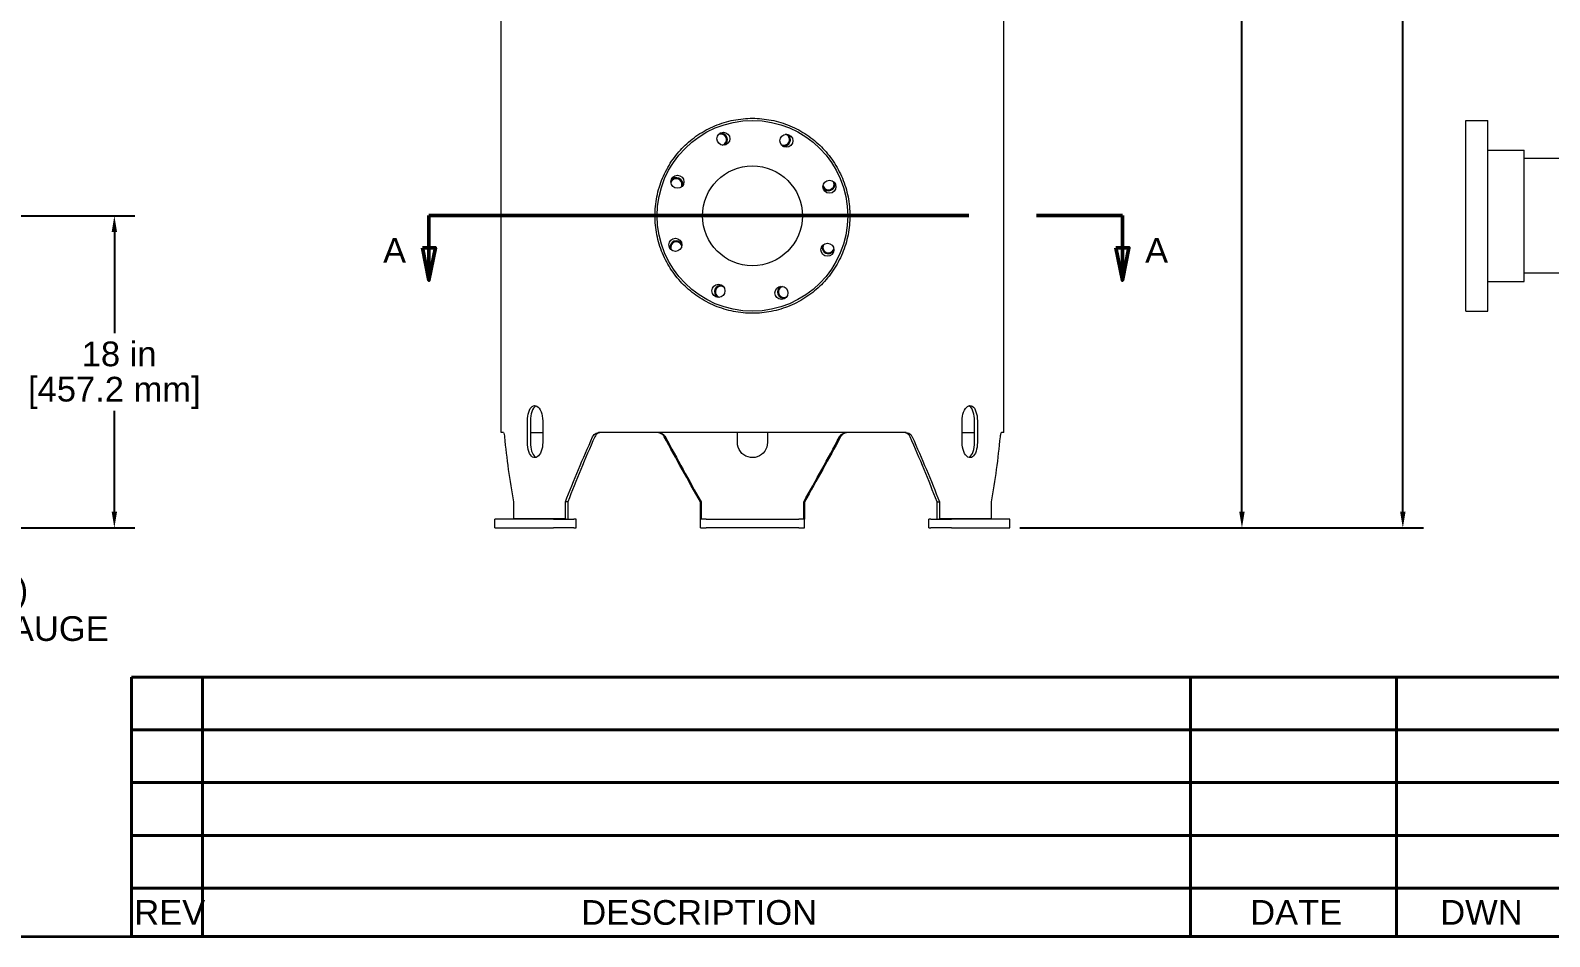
# Model space of a CAD drawing. Header units: inches. Extents: x 12 to 318, y 5 to 204.
# Drawn here: x 108.3 to 196, y 4.7 to 57 of the extents above; entities that cross this region are included whole.
import ezdxf

# ---------------------------------------------------------------- set-up
doc = ezdxf.new("R2010")
doc.units = ezdxf.units.IN
doc.header["$LTSCALE"] = 9.5
doc.header["$MEASUREMENT"] = 0
doc.linetypes.add('DOUBLE_DASH_CHAIN', pattern=[1.2403, 0.6614, -0.0827, 0.1654, -0.0827, 0.1654, -0.0827])
doc.layers.get('0').update_dxf_attribs({"lineweight": 25})
for name, color, linetype, lineweight in [('Border', 7, 'Continuous', 35), ('Dimension', 7, 'Continuous', 25), ('Section Line', 7, 'DOUBLE_DASH_CHAIN', 50), ('Symbol', 7, 'Continuous', 25), ('Symbol (ANSI)', 7, 'Continuous', 25), ('Visible', 7, 'Continuous', 18)]:
    doc.layers.add(name, color=color, linetype=linetype, lineweight=lineweight)
doc.styles.add('MEMCOR Medium', font='arial.ttf')
doc.styles.add('Standard D-E', font='arial.ttf')
doc.dimstyles.new('Default (ANSI)$7', dxfattribs={"dimscale": 9.5, "dimtxt": 0.15, "dimasz": 0.098425, "dimexe": 0.125, "dimexo": 0.0625, "dimgap": 0.031496, "dimtad": 0, "dimtih": 1, "dimtoh": 1, "dimdec": 4, "dimzin": 3, "dimdsep": 46, "dimlunit": 5, "dimtxsty": 'MEMCOR Medium', "dimcen": 0.09, "dimdle": 0.393701, "dimclrd": 256, "dimclre": 256, "dimclrt": 256, "dimadec": 0, "dimazin": 1, "dimtfac": 0.8, "dimtofl": 0, "dimtmove": 0, "dimatfit": 3, "dimfxl": 1, "dimfrac": 1, "dimtolj": 1, "dimtzin": 4, "dimlwd": -1, "dimlwe": -1, "dimarcsym": 0})
doc.dimstyles.new('in [mm] D-E NeptuneBenson', dxfattribs={"dimscale": 9.5, "dimtxt": 0.15, "dimasz": 0.098425, "dimexe": 0.125, "dimexo": 0.063, "dimgap": 0.031496, "dimtad": 0, "dimtih": 1, "dimtoh": 1, "dimdec": 4, "dimzin": 3, "dimdsep": 46, "dimlunit": 5, "dimtxsty": 'Standard D-E', "dimcen": 0.09, "dimdle": 0.393701, "dimclrd": 256, "dimclre": 256, "dimclrt": 256, "dimadec": 1, "dimazin": 1, "dimtfac": 1, "dimtofl": 0, "dimtmove": 0, "dimatfit": 3, "dimfxl": 1, "dimfrac": 1, "dimtolj": 1, "dimtzin": 4, "dimlwd": -1, "dimlwe": -1, "dimarcsym": 0})

# ---------------------------------------------------------------- blocks, each defined once
blk = doc.blocks.new('Borders 22x34_D')
at = {"layer": 'Border'}
blk.add_line((1.25, 0.5), (33.5, 0.5), dxfattribs=at)
blk = doc.blocks.new('2dTransSection0')
at = {"layer": 'Section Line', "linetype": 'DOUBLE_DASH_CHAIN', "ltscale": 0.521789}
blk.add_line((13.8243, 4.8776), (18.0356, 4.8776), dxfattribs=at)
at = {"layer": 'Section Line', "linetype": 'Continuous'}
for p, q in [((13.8243, 4.8776), (14.1525, 4.8776)), ((13.8243, 4.8776), (13.8243, 4.6807)), ((17.7073, 4.8776), (18.0356, 4.8776)), ((18.0356, 4.8776), (18.0356, 4.6807)), ((13.7849, 4.6807), (13.8243, 4.4839)), ((13.8636, 4.6807), (13.7849, 4.6807)), ((13.8243, 4.6807), (13.8243, 4.4839)), ((13.8243, 4.4839), (13.8636, 4.6807)), ((17.9962, 4.6807), (18.0356, 4.4839)), ((18.075, 4.6807), (17.9962, 4.6807)), ((18.0356, 4.6807), (18.0356, 4.4839)), ((18.0356, 4.4839), (18.075, 4.6807))]:
    blk.add_line(p, q, dxfattribs=at)
at = {"layer": 'Section Line', "linetype": 'Continuous', "flags": 128}
for points in [[(13.7849, 4.6807), (13.8243, 4.4839), (13.8636, 4.6807), (13.7849, 4.6807)], [(17.9962, 4.6807), (18.0356, 4.4839), (18.075, 4.6807), (17.9962, 4.6807)]]:
    blk.add_lwpolyline(points, dxfattribs=at)
at = {"layer": 'Section Line'}
for points in [[(13.7849, 4.6807), (13.8243, 4.4839), (13.8636, 4.6807), (13.7849, 4.6807)], [(17.9962, 4.6807), (18.0356, 4.4839), (18.075, 4.6807), (17.9962, 4.6807)]]:
    blk.add_solid(points, dxfattribs=at)
at = {"layer": 'Section Line', "char_height": 0.15, "attachment_point": 7, "style": 'MEMCOR Medium'}
for insert in [(13.5458, 4.5898), (18.1731, 4.5898)]:
    blk.add_mtext('A', dxfattribs=dict(at, insert=insert))
blk = doc.blocks.new('*D22')
at = {"layer": 'Defpoints', "color": 0, "transparency": 16777216}
for p in [(106.497, 46.314), (113.182, 46.314), (65.111, 28.314)]:
    blk.add_point(p, dxfattribs=at)
at = {"layer": 'Dimension', "transparency": 16777216}
for p, q in [((107.096, 46.314), (114.37, 46.314)), ((113.182, 45.379), (113.182, 39.554)), ((113.182, 29.249), (113.182, 35.075)), ((65.71, 28.314), (114.37, 28.314))]:
    blk.add_line(p, q, dxfattribs=at)
for points in [[(113.027, 45.379), (113.338, 45.379), (113.182, 46.314)], [(113.027, 29.249), (113.338, 29.249), (113.182, 28.314)]]:
    blk.add_solid(points, dxfattribs=at)
at = {"layer": 'Dimension', "transparency": 16777216, "char_height": 1.425, "attachment_point": 5, "style": 'Standard D-E'}
for s, insert in [('\\A1; 18 in', (113.182, 38.341)), ('\\A1;[457.2 mm]', (113.182, 36.102))]:
    blk.add_mtext(s, dxfattribs=dict(at, insert=insert))
blk = doc.blocks.new('*D25')
at = {"layer": 'Defpoints', "color": 0, "transparency": 16777216}
for p in [(137.279, 100.587), (164.817, 28.314), (178.23, 28.314)]:
    blk.add_point(p, dxfattribs=at)
at = {"layer": 'Dimension', "transparency": 16777216}
for p, q in [((137.877, 100.587), (179.417, 100.587)), ((178.23, 99.652), (178.23, 86.184)), ((178.23, 29.249), (178.23, 80.305)), ((165.415, 28.314), (179.417, 28.314))]:
    blk.add_line(p, q, dxfattribs=at)
for points in [[(178.074, 99.652), (178.385, 99.652), (178.23, 100.587)], [(178.074, 29.249), (178.385, 29.249), (178.23, 28.314)]]:
    blk.add_solid(points, dxfattribs=at)
at = {"layer": 'Dimension', "transparency": 16777216, "char_height": 1.425, "attachment_point": 5, "style": 'Standard D-E'}
for s, insert in [('\\A1; 72{\\H1x;\\S1#4;} in', (178.23, 84.972)), ('\\A1;[1835.7 mm]', (178.23, 82.032))]:
    blk.add_mtext(s, dxfattribs=dict(at, insert=insert))
blk = doc.blocks.new('*D26')
at = {"layer": 'Defpoints', "color": 0, "transparency": 16777216}
for p in [(150.367, 109.174), (187.512, 109.174), (164.817, 28.314)]:
    blk.add_point(p, dxfattribs=at)
at = {"layer": 'Dimension', "transparency": 16777216}
for p, q in [((150.965, 109.174), (188.7, 109.174)), ((187.512, 108.239), (187.512, 71.699)), ((187.512, 29.249), (187.512, 65.79)), ((165.415, 28.314), (188.7, 28.314))]:
    blk.add_line(p, q, dxfattribs=at)
for points in [[(187.356, 108.239), (187.668, 108.239), (187.512, 109.174)], [(187.356, 29.249), (187.668, 29.249), (187.512, 28.314)]]:
    blk.add_solid(points, dxfattribs=at)
at = {"layer": 'Dimension', "transparency": 16777216, "char_height": 1.425, "attachment_point": 5, "style": 'Standard D-E'}
for s, insert in [('\\A1; 80{\\H1x;\\S7#8;} in', (187.512, 70.486)), ('\\A1;[2053.8 mm]', (187.512, 67.532))]:
    blk.add_mtext(s, dxfattribs=dict(at, insert=insert))
blk = doc.blocks.new('REVISION HISTORY')
at = {"layer": 'Symbol', "lineweight": 40}
for p, q in [((12.0176, 2.0747), (22.812, 2.0747)), ((12.0176, 2.0747), (12.0176, 0.7941)), ((12.4486, 2.0747), (12.4486, 0.7941)), ((18.4486, 2.0747), (18.4486, 0.7941)), ((19.6986, 2.0747), (19.6986, 0.7941)), ((12.0176, 1.7545), (22.812, 1.7545)), ((12.0176, 1.4344), (22.812, 1.4344)), ((12.0176, 1.1143), (22.812, 1.1143)), ((12.0176, 0.7941), (22.812, 0.7941)), ((12.0176, 0.5), (12.0176, 0.7941)), ((12.4486, 0.5), (12.4486, 0.7941)), ((18.4486, 0.5), (18.4486, 0.7941)), ((19.6986, 0.5), (19.6986, 0.7941)), ((12.0176, 0.5), (22.812, 0.5))]:
    blk.add_line(p, q, dxfattribs=at)
at = {"layer": 'Symbol', "char_height": 0.15, "attachment_point": 7, "style": 'MEMCOR Medium'}
for s, insert in [('REV', (12.0349, 0.5721)), ('DESCRIPTION', (14.7493, 0.5695)), ('DATE', (18.811, 0.5721)), ('DWN', (19.9652, 0.5721))]:
    blk.add_mtext(s, dxfattribs=dict(at, insert=insert))

msp = doc.modelspace()

# ---------------------------------------------------------------- linework, layer by layer
at = {"layer": 'Visible'}
for p, q in [((135.491651, 33.814298), (135.491651, 88.674298)), ((164.491651, 33.814298), (164.491651, 58.174298)), ((191.142483, 40.814298), (191.142483, 51.814298)), ((191.142483, 51.814298), (192.423733, 51.814298)), ((192.423733, 40.814298), (192.423733, 51.814298)), ((192.423733, 50.095548), (194.517483, 50.095548)), ((194.517483, 42.533048), (194.517483, 50.095548)), ((223.767483, 49.626798), (194.517483, 49.626798)), ((223.767483, 43.001798), (194.517483, 43.001798)), ((192.423733, 42.533048), (194.517483, 42.533048)), ((191.142483, 40.814298), (192.423733, 40.814298)), ((137.016079, 33.244298), (137.016079, 34.494298)), ((137.183867, 34.494298), (137.183867, 33.244298)), ((137.895898, 34.494298), (137.895898, 33.244298)), ((162.087889, 33.244298), (162.087889, 34.494298)), ((162.799823, 33.244298), (162.799823, 34.494298)), ((162.967615, 34.494298), (162.967615, 33.244298)), ((135.62324, 33.814298), (135.491651, 33.814298)), ((137.183867, 33.814298), (137.895898, 33.814298)), ((158.86906, 33.814298), (141.114938, 33.814298)), ((149.122433, 33.244298), (149.122433, 33.814298)), ((150.859919, 33.814298), (150.859919, 33.244298)), ((162.087889, 33.814298), (162.799823, 33.814298)), ((164.491651, 33.814298), (164.36018, 33.814298)), ((136.205834, 29.814298), (136.205834, 28.860695)), ((139.202445, 28.814298), (139.202445, 29.814298)), ((139.341961, 29.814298), (139.202445, 29.814298)), ((139.341961, 29.814298), (139.341961, 28.814298)), ((146.993529, 28.814298), (146.993529, 29.814298)), ((147.032298, 29.814298), (146.993529, 29.814298)), ((147.032298, 29.814298), (147.032298, 28.814298)), ((152.950073, 28.814298), (152.950073, 29.814298)), ((152.950073, 29.814298), (152.988829, 29.814298)), ((152.988829, 29.814298), (152.988829, 28.814298)), ((160.641921, 29.814298), (160.781445, 29.814298)), ((160.641921, 28.814298), (160.641921, 29.814298)), ((160.781445, 29.814298), (160.781445, 28.814298)), ((163.777741, 28.860408), (163.777741, 29.814298)), ((135.166413, 28.814298), (135.133958, 28.814298)), ((135.133958, 28.314298), (135.133958, 28.814298)), ((135.133958, 28.314298), (135.166413, 28.314298)), ((137.586182, 28.814298), (135.166413, 28.814298)), ((135.166413, 28.314298), (137.586182, 28.314298)), ((136.209259, 28.864298), (136.161733, 28.814298)), ((136.209259, 28.864298), (139.198949, 28.864298)), ((138.508958, 28.814298), (137.586182, 28.814298)), ((137.586182, 28.314298), (138.508958, 28.314298)), ((138.508958, 28.814298), (139.697144, 28.814298)), ((139.697144, 28.314298), (138.508958, 28.314298)), ((139.161733, 28.814298), (139.198949, 28.864298)), ((139.198949, 28.864298), (139.198949, 28.814298)), ((139.822144, 28.814298), (139.697144, 28.814298)), ((139.697144, 28.314298), (139.822144, 28.314298)), ((139.822144, 28.314298), (139.822144, 28.814298)), ((146.991651, 28.814298), (146.993529, 28.823406)), ((147.320222, 28.814298), (146.991651, 28.814298)), ((146.991651, 28.314298), (146.991651, 28.814298)), ((146.991651, 28.314298), (147.320222, 28.314298)), ((147.320222, 28.814298), (152.66308, 28.814298)), ((152.66308, 28.314298), (147.320222, 28.314298)), ((152.991651, 28.814298), (152.66308, 28.814298)), ((152.66308, 28.314298), (152.991651, 28.314298)), ((152.988829, 28.827982), (152.991651, 28.814298)), ((152.991651, 28.314298), (152.991651, 28.814298)), ((160.286158, 28.814298), (160.161158, 28.814298)), ((160.161158, 28.314298), (160.161158, 28.814298)), ((160.161158, 28.314298), (160.286158, 28.314298)), ((160.286158, 28.814298), (161.474344, 28.814298)), ((161.474344, 28.314298), (160.286158, 28.314298)), ((160.784353, 28.864298), (160.821569, 28.814298)), ((160.784353, 28.814298), (160.784353, 28.864298)), ((160.784353, 28.864298), (163.774043, 28.864298)), ((162.39712, 28.814298), (161.474344, 28.814298)), ((161.474344, 28.314298), (162.39712, 28.314298)), ((164.816889, 28.814298), (162.39712, 28.814298)), ((162.39712, 28.314298), (164.816889, 28.314298)), ((163.821569, 28.814298), (163.774043, 28.864298)), ((164.849344, 28.814298), (164.816889, 28.814298)), ((164.816889, 28.314298), (164.849344, 28.314298)), ((164.849344, 28.314298), (164.849344, 28.814298))]:
    msp.add_line(p, q, dxfattribs=at)
for centre, radius in [((149.991651, 46.314298), 5.5), ((148.316502, 50.759112), 0.375), ((151.9501, 50.641765), 0.375), ((149.991651, 46.314298), 2.8805), ((145.664183, 48.272747), 0.375), ((154.436465, 47.989447), 0.375), ((145.546837, 44.639149), 0.375), ((154.319119, 44.355849), 0.375), ((148.033202, 41.98683), 0.375), ((151.6668, 41.869483), 0.375)]:
    msp.add_circle(centre, radius, dxfattribs=at)
for centre, radius, start, end in [((148.173651, 50.70262), 0.321, 283.4236992, 119.72989439), ((148.173905, 50.702726), 0.375, 303.3727051, 99.77757616), ((151.809397, 50.702726), 0.321, 238.35778741, 74.79249385), ((151.809397, 50.702726), 0.375, 258.3727051, 54.77757616), ((145.603328, 48.132298), 0.321, 328.29172345, 164.85524549), ((145.603223, 48.132044), 0.375, 348.3727051, 144.77757616), ((154.379974, 48.132298), 0.321, 193.4236992, 29.72989439), ((154.380079, 48.132044), 0.375, 213.3727051, 9.77757616), ((145.603223, 44.496551), 0.375, 33.3727051, 189.77757616), ((145.603328, 44.496298), 0.321, 13.4236992, 209.72989439), ((154.380079, 44.496551), 0.375, 168.3727051, 324.77757616), ((154.379974, 44.496298), 0.321, 148.29172345, 344.85524549), ((148.173905, 41.92587), 0.375, 78.3727051, 234.77757616), ((148.173905, 41.92587), 0.321, 58.35778741, 254.79249385), ((151.809397, 41.92587), 0.375, 123.3727051, 279.77757616), ((151.809651, 41.925975), 0.321, 103.4236992, 299.72989439)]:
    msp.add_arc(centre, radius, start, end, dxfattribs=at)
for points, knots in [([(144.622106, 47.976435), (144.674525, 48.145488), (144.734869, 48.312361), (144.946848, 48.821247), (145.125451, 49.151574), (145.536759, 49.761612), (145.769505, 50.041329), (146.264401, 50.536225), (146.544013, 50.768944), (147.154107, 51.180345), (147.484593, 51.35906), (148.176023, 51.64707), (148.537584, 51.756595), (149.266981, 51.900688), (149.634827, 51.935215), (150.348475, 51.935215), (150.716321, 51.900688), (151.445718, 51.756595), (151.807279, 51.64707), (152.498709, 51.35906), (152.829195, 51.180345), (153.439289, 50.768944), (153.718901, 50.536225), (154.213797, 50.041329), (154.446543, 49.761612), (154.857851, 49.151574), (155.036454, 48.821247), (155.324338, 48.13014), (155.433847, 47.768738), (155.577985, 47.039393), (155.612568, 46.671437), (155.612568, 45.957159), (155.577985, 45.589202), (155.433847, 44.859858), (155.324338, 44.498455), (155.036454, 43.807348), (154.857851, 43.477022), (154.446543, 42.866984), (154.213797, 42.587267), (153.718901, 42.09237), (153.439289, 41.859652), (152.829195, 41.44825), (152.498709, 41.269536), (151.807279, 40.981525), (151.445718, 40.872001), (150.716321, 40.727907), (150.348475, 40.693381), (149.634827, 40.693381), (149.266981, 40.727907), (148.537584, 40.872001), (148.176023, 40.981525), (147.484593, 41.269536), (147.154107, 41.44825), (146.544013, 41.859652), (146.264401, 42.09237), (145.769505, 42.587267), (145.536759, 42.866984), (145.125451, 43.477022), (144.946848, 43.807348), (144.658964, 44.498455), (144.549455, 44.859858), (144.405317, 45.589202), (144.370734, 45.957159), (144.370734, 46.314298)], [-82.889839902, -82.889839902, -82.889839902, -82.889839902, -81.603518016, -81.603518016, -78.882118746, -78.882118746, -76.160719477, -76.160719477, -73.441723961, -73.441723961, -70.722728446, -70.722728446, -68.003732931, -68.003732931, -65.284737416, -65.284737416, -62.565741901, -62.565741901, -59.846746385, -59.846746385, -57.12775087, -57.12775087, -54.408755355, -54.408755355, -51.687356086, -51.687356086, -48.965956816, -48.965956816, -46.244557547, -46.244557547, -43.523158277, -43.523158277, -40.801759008, -40.801759008, -38.080359738, -38.080359738, -35.358960469, -35.358960469, -32.637561199, -32.637561199, -29.918565684, -29.918565684, -27.199570169, -27.199570169, -24.480574654, -24.480574654, -21.761579139, -21.761579139, -19.042583623, -19.042583623, -16.323588108, -16.323588108, -13.604592593, -13.604592593, -10.885597078, -10.885597078, -8.164197808, -8.164197808, -5.442798539, -5.442798539, -2.721399269, -2.721399269, 0, 0, 0, 0]), ([(144.370734, 46.314298), (144.370734, 46.671437), (144.405317, 47.039393), (144.51539, 47.596368), (144.563806, 47.787762), (144.622106, 47.976435)], [0, 0, 0, 0, 2.721399269, 2.721399269, 4.156476653, 4.156476653, 4.156476653, 4.156476653]), ([(137.016079, 34.494298), (137.016079, 34.672977), (137.041177, 34.851244), (137.08835, 34.99743), (137.137035, 35.1483), (137.209367, 35.264184), (137.294272, 35.32323), (137.376492, 35.380409), (137.470264, 35.38411), (137.558989, 35.333677), (137.652061, 35.280774), (137.738887, 35.168413), (137.80002, 35.018415), (137.861154, 34.868417), (137.895898, 34.681618), (137.895898, 34.494298)], [0, 0, 0, 0, 0.61261454, 0.61261454, 0.61261454, 1.244859069, 1.244859069, 1.244859069, 1.857111889, 1.857111889, 1.857111889, 2.499352271, 2.499352271, 2.499352271, 3.141592654, 3.141592654, 3.141592654, 3.141592654]), ([(137.515374, 35.353988), (137.501274, 35.348572), (137.487385, 35.341686), (137.473781, 35.333327), (137.387362, 35.280229), (137.312788, 35.167831), (137.261939, 35.01792), (137.21109, 34.868008), (137.183867, 34.681412), (137.183867, 34.494298)], [-1.384051996, -1.384051996, -1.384051996, -1.384051996, -1.283067767, -1.283067767, -1.283067767, -0.641533884, -0.641533884, -0.641533884, 0, 0, 0, 0]), ([(162.087889, 34.494298), (162.087889, 34.672977), (162.119396, 34.851244), (162.175461, 34.99743), (162.233323, 35.1483), (162.316795, 35.264184), (162.407614, 35.32323), (162.495561, 35.380409), (162.589765, 35.38411), (162.673358, 35.333677), (162.761046, 35.280774), (162.836743, 35.168413), (162.88836, 35.018415), (162.939977, 34.868417), (162.967615, 34.681618), (162.967615, 34.494298)], [-3.141592654, -3.141592654, -3.141592654, -3.141592654, -2.528978113, -2.528978113, -2.528978113, -1.896733585, -1.896733585, -1.896733585, -1.284480765, -1.284480765, -1.284480765, -0.642240382, -0.642240382, -0.642240382, 0, 0, 0, 0]), ([(162.799823, 34.494298), (162.799823, 34.673475), (162.774912, 34.852235), (162.728105, 34.998653), (162.679966, 35.14924), (162.608538, 35.264806), (162.52475, 35.323588), (162.506464, 35.336417), (162.487602, 35.346531), (162.46835, 35.353926)], [0, 0, 0, 0, 0.614323575, 0.614323575, 0.614323575, 1.246140845, 1.246140845, 1.246140845, 1.384025517, 1.384025517, 1.384025517, 1.384025517]), ([(135.62324, 33.814298), (135.639212, 33.814298), (135.656763, 33.770817), (135.670909, 33.694003), (135.677674, 33.657264), (135.683637, 33.6132), (135.688302, 33.564298)], [-1.047197551, -1.047197551, -1.047197551, -1.047197551, -0.338807547, -0.338807547, -0.338807547, 0, 0, 0, 0]), ([(140.774394, 33.564298), (140.820259, 33.666545), (140.895458, 33.746633), (140.983279, 33.785874), (141.025282, 33.804641), (141.069999, 33.814298), (141.114938, 33.814298)], [0.523598776, 0.523598776, 0.523598776, 0.523598776, 1.231988779, 1.231988779, 1.231988779, 1.570796327, 1.570796327, 1.570796327, 1.570796327]), ([(141.229723, 33.814298), (141.136901, 33.814298), (141.045469, 33.770742), (140.976265, 33.693811), (140.943251, 33.657111), (140.915198, 33.613115), (140.893582, 33.564298)], [-1.570796327, -1.570796327, -1.570796327, -1.570796327, -0.861817447, -0.861817447, -0.861817447, -0.523598776, -0.523598776, -0.523598776, -0.523598776]), ([(144.903344, 33.564298), (144.847708, 33.666545), (144.756952, 33.746633), (144.652751, 33.785874), (144.602914, 33.804641), (144.550199, 33.814298), (144.497603, 33.814298)], [0.523598776, 0.523598776, 0.523598776, 0.523598776, 1.231988779, 1.231988779, 1.231988779, 1.570796327, 1.570796327, 1.570796327, 1.570796327]), ([(144.568646, 33.814298), (144.677284, 33.814298), (144.786092, 33.770742), (144.869292, 33.693811), (144.908983, 33.657111), (144.942921, 33.613115), (144.969141, 33.564298)], [-1.570796327, -1.570796327, -1.570796327, -1.570796327, -0.861817447, -0.861817447, -0.861817447, -0.523598776, -0.523598776, -0.523598776, -0.523598776]), ([(155.013269, 33.564298), (155.068233, 33.66663), (155.157923, 33.746764), (155.260885, 33.785971), (155.310003, 33.804675), (155.361947, 33.814298), (155.413774, 33.814298)], [0, 0, 0, 0, 0.70897888, 0.70897888, 0.70897888, 1.047197551, 1.047197551, 1.047197551, 1.047197551]), ([(155.484807, 33.814298), (155.374834, 33.814298), (155.264689, 33.770817), (155.180424, 33.694003), (155.140122, 33.657264), (155.105665, 33.6132), (155.079054, 33.564298)], [-1.047197551, -1.047197551, -1.047197551, -1.047197551, -0.338807547, -0.338807547, -0.338807547, 0, 0, 0, 0]), ([(159.09039, 33.564298), (159.045082, 33.66663), (158.970773, 33.746764), (158.884, 33.785971), (158.842605, 33.804675), (158.798544, 33.814298), (158.754266, 33.814298)], [0, 0, 0, 0, 0.70897888, 0.70897888, 0.70897888, 1.047197551, 1.047197551, 1.047197551, 1.047197551]), ([(158.86906, 33.814298), (158.963015, 33.814298), (159.055566, 33.770817), (159.125652, 33.694003), (159.159172, 33.657264), (159.187652, 33.6132), (159.209588, 33.564298)], [-1.047197551, -1.047197551, -1.047197551, -1.047197551, -0.338807547, -0.338807547, -0.338807547, 0, 0, 0, 0]), ([(164.295145, 33.564298), (164.304893, 33.666545), (164.320415, 33.746633), (164.336753, 33.785874), (164.344567, 33.804641), (164.352544, 33.814298), (164.36018, 33.814298)], [0.523598776, 0.523598776, 0.523598776, 0.523598776, 1.231988779, 1.231988779, 1.231988779, 1.570796327, 1.570796327, 1.570796327, 1.570796327]), ([(137.895898, 33.244298), (137.895898, 33.065619), (137.864389, 32.887351), (137.808318, 32.741165), (137.750451, 32.590295), (137.666971, 32.474411), (137.576143, 32.415366), (137.488187, 32.358187), (137.393973, 32.354485), (137.310371, 32.404918), (137.222673, 32.457821), (137.146968, 32.570183), (137.095344, 32.720181), (137.043721, 32.870178), (137.016079, 33.056978), (137.016079, 33.244298)], [0, 0, 0, 0, 0.61261454, 0.61261454, 0.61261454, 1.244859069, 1.244859069, 1.244859069, 1.857111889, 1.857111889, 1.857111889, 2.499352271, 2.499352271, 2.499352271, 3.141592654, 3.141592654, 3.141592654, 3.141592654]), ([(137.183867, 33.244298), (137.183867, 33.06512), (137.208781, 32.88636), (137.255593, 32.739943), (137.303738, 32.589356), (137.375174, 32.473789), (137.458972, 32.415007), (137.477263, 32.402176), (137.496131, 32.39206), (137.515389, 32.384665)], [-3.141592654, -3.141592654, -3.141592654, -3.141592654, -2.527269078, -2.527269078, -2.527269078, -1.895451809, -1.895451809, -1.895451809, -1.757540658, -1.757540658, -1.757540658, -1.757540658]), ([(150.859919, 33.244298), (150.859919, 33.06512), (150.803703, 32.88636), (150.701226, 32.739943), (150.59583, 32.589356), (150.441921, 32.473789), (150.268442, 32.415007), (150.100299, 32.358033), (149.914632, 32.354583), (149.744508, 32.405268), (149.566286, 32.458366), (149.406113, 32.570764), (149.295004, 32.720676), (149.183894, 32.870588), (149.122433, 33.057184), (149.122433, 33.244298)], [-3.141592654, -3.141592654, -3.141592654, -3.141592654, -2.527269078, -2.527269078, -2.527269078, -1.895451809, -1.895451809, -1.895451809, -1.283067767, -1.283067767, -1.283067767, -0.641533884, -0.641533884, -0.641533884, 0, 0, 0, 0]), ([(162.967615, 33.244298), (162.967615, 33.065619), (162.942521, 32.887351), (162.895353, 32.741165), (162.846674, 32.590295), (162.774351, 32.474411), (162.689455, 32.415366), (162.607244, 32.358187), (162.513482, 32.354485), (162.424765, 32.404918), (162.331704, 32.457821), (162.244886, 32.570183), (162.183758, 32.720181), (162.12263, 32.870178), (162.087889, 33.056978), (162.087889, 33.244298)], [-3.141592654, -3.141592654, -3.141592654, -3.141592654, -2.528978113, -2.528978113, -2.528978113, -1.896733585, -1.896733585, -1.896733585, -1.284480765, -1.284480765, -1.284480765, -0.642240382, -0.642240382, -0.642240382, 0, 0, 0, 0]), ([(162.468364, 32.384611), (162.48246, 32.390027), (162.496343, 32.396912), (162.509942, 32.405268), (162.596352, 32.458366), (162.670917, 32.570764), (162.72176, 32.720676), (162.772603, 32.870588), (162.799823, 33.057184), (162.799823, 33.244298)], [1.757567137, 1.757567137, 1.757567137, 1.757567137, 1.858524886, 1.858524886, 1.858524886, 2.50005877, 2.50005877, 2.50005877, 3.141592654, 3.141592654, 3.141592654, 3.141592654])]:
    msp.add_open_spline(points, degree=3, knots=knots, dxfattribs=at)
for points in [[(135.688302, 33.564298), (135.807523, 32.314298), (135.980683, 31.064298), (136.205834, 29.814298)], [(139.202445, 29.814298), (139.687717, 31.064298), (140.213673, 32.314298), (140.774394, 33.564298)], [(140.893582, 33.564298), (140.340113, 32.314298), (139.820958, 31.064298), (139.341961, 29.814298)], [(146.993529, 29.814298), (146.282865, 31.064298), (145.583513, 32.314298), (144.903344, 33.564298)], [(144.969141, 33.564298), (145.640515, 32.314298), (146.330823, 31.064298), (147.032298, 29.814298)], [(152.950073, 29.814298), (153.651557, 31.064298), (154.341879, 32.314298), (155.013269, 33.564298)], [(155.079054, 33.564298), (154.398869, 32.314298), (153.699504, 31.064298), (152.988829, 29.814298)], [(160.641921, 29.814298), (160.162957, 31.064298), (159.643832, 32.314298), (159.09039, 33.564298)], [(159.209588, 33.564298), (159.77028, 32.314298), (160.296205, 31.064298), (160.781445, 29.814298)], [(163.777741, 29.814298), (164.00285, 31.064298), (164.175967, 32.314298), (164.295145, 33.564298)]]:
    msp.add_open_spline(points, degree=3, dxfattribs=at)

# ---------------------------------------------------------------- block references
at = {"xscale": 9.5, "yscale": 9.5, "zscale": 9.5}
msp.add_blockref('Borders 22x34_D', (0, 0), dxfattribs=at)
at = {"layer": 'Section Line', "xscale": 9.5, "yscale": 9.5, "zscale": 9.5}
msp.add_blockref('2dTransSection0', (0, 0), dxfattribs=at)
at = {"layer": 'Symbol', "xscale": 9.5, "yscale": 9.5, "zscale": 9.5}
msp.add_blockref('REVISION HISTORY', (0, 0), dxfattribs=at)

# ---------------------------------------------------------------- texts
at = {"layer": 'Symbol (ANSI)', "insert": (79.123673, 25.467514), "char_height": 1.42500005, "width": 34.29775445, "attachment_point": 1, "line_spacing_factor": 0.944221, "style": 'MEMCOR Medium'}
msp.add_mtext('\\fArial|b0|i0;1/4 in [6.35 mm] FPT (FARSIDE) \\P\\fArial|b0|i0;FOR INFLUENT PRESSURE GAUGE \\P\\fArial|b0|i0;CONNECTION (by others)', dxfattribs=at)

# ---------------------------------------------------------------- dimensions: what is measured, and where the dimension line sits
at = {"layer": 'Dimension'}
for base, p1, p2, text, picture, middle in [((187.512277, 109.174302), (164.816889, 28.314298), (150.366651, 109.174302), ' <> in\\X[2053.8 mm]', '*D26', (187.512277, 68.7443)), ((178.229578, 28.314298), (137.278758, 100.587191), (164.816889, 28.314298), ' <> in\\X[1835.7 mm]', '*D25', (178.229578, 83.244502)), ((113.182431, 46.314298), (65.111219, 28.314298), (106.497311, 46.314298), ' <> in\\X[457.2 mm]', '*D22', (113.182431, 37.314298))]:
    dim = msp.add_linear_dim(base=base, p1=p1, p2=p2, angle=90, text=text, dimstyle='in [mm] D-E NeptuneBenson', override={"dimgap": 0.031496, "dimdec": 4, "dimpost": '', "dimtol": 0, "dimlim": 0, "dimtp": 0, "dimtm": 0, "dimtdec": 2, "dimatfit": 1}, dxfattribs=at)
    dim.commit()
    dim.dimension.update_dxf_attribs({"geometry": picture, "text_midpoint": middle, "dimtype": 160})

# ---------------------------------------------------------------- leaders
at = {"layer": 'Symbol (ANSI)', "annotation_type": 0, "has_hookline": 1, "hookline_direction": 0, "text_width": 33.466116}
msp.add_leader([(73.410742, 45.814109), (77.889422, 24.755014), (78.824461, 24.755014)], dimstyle='Default (ANSI)$7', override={"dimasz": 0.098425, "dimtad": 0, "dimldrblk": 'Dot'}, dxfattribs=at)

doc.saveas('drawing.dxf')
